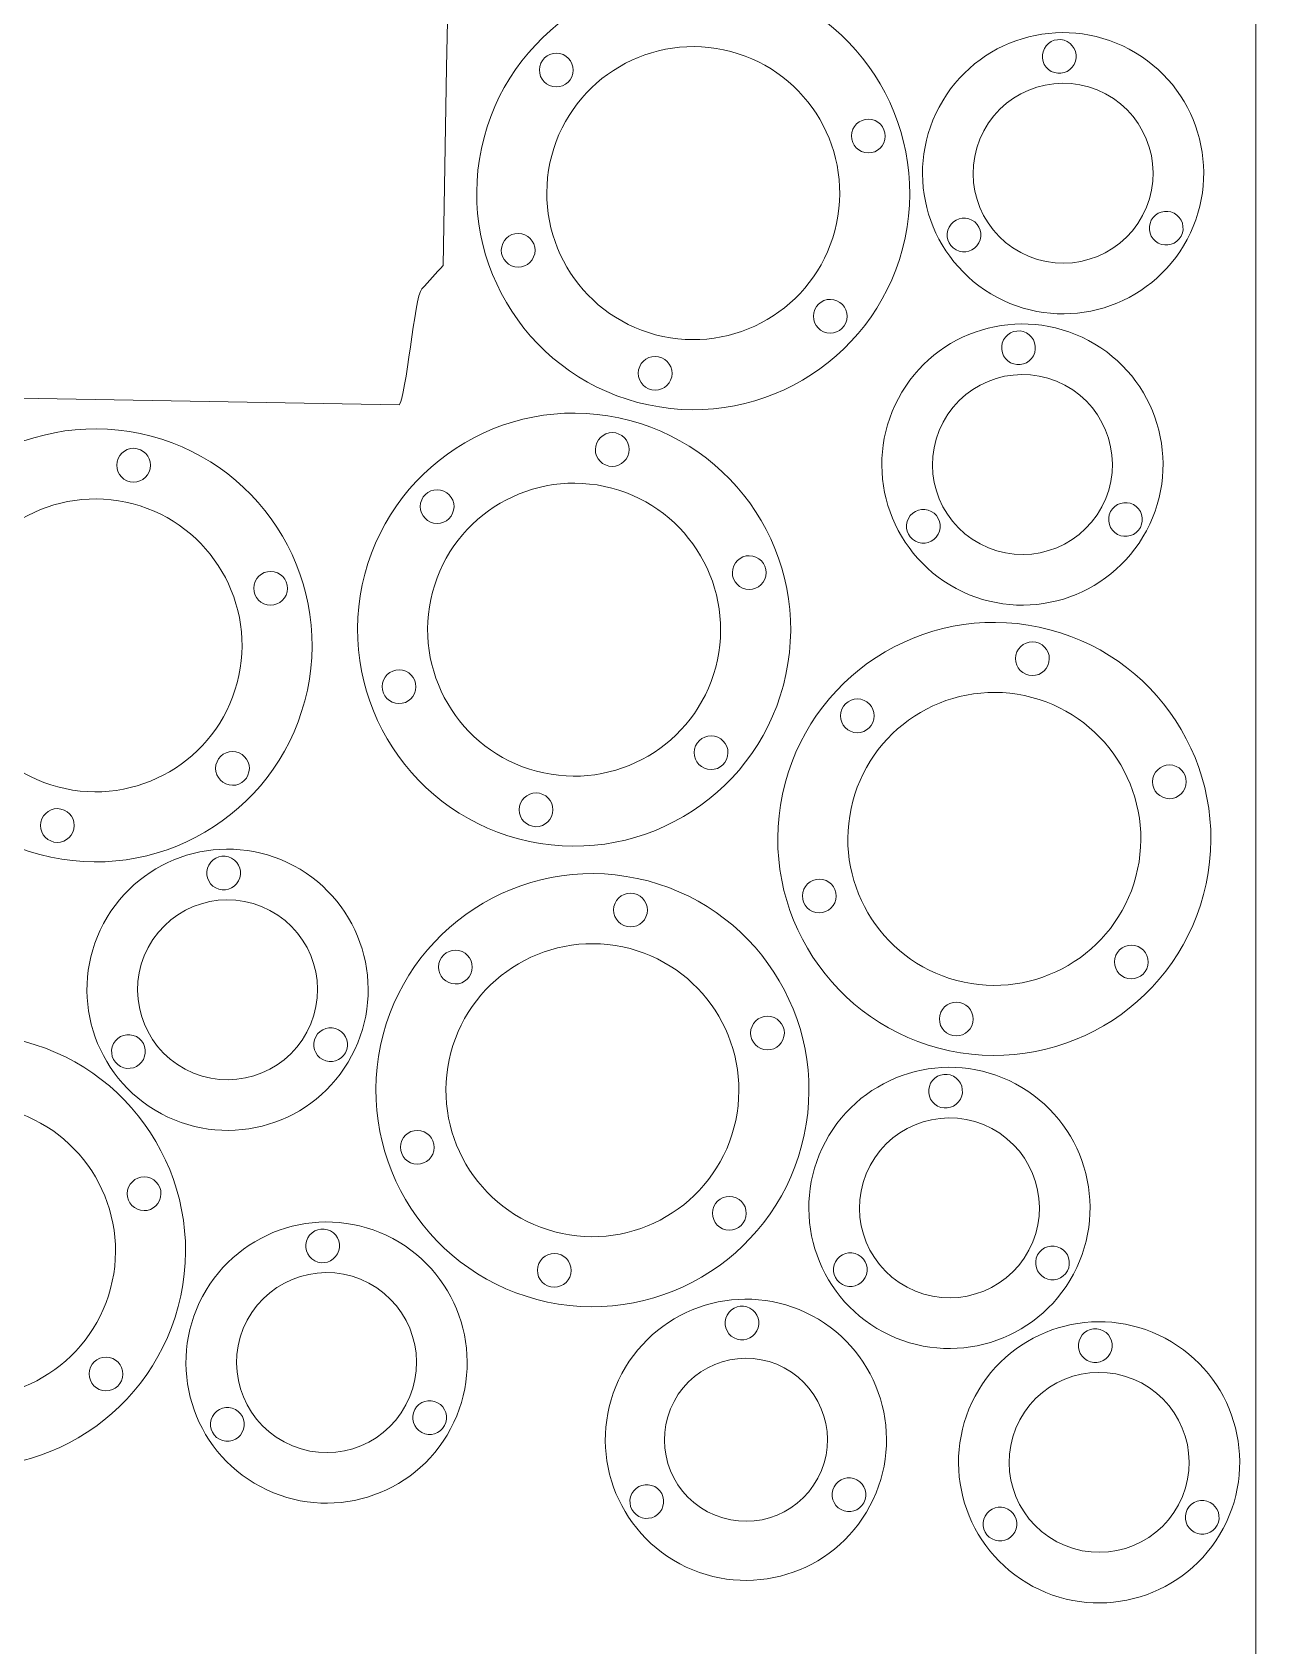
# Model space of a CAD drawing. Header units: millimetres. Extents: x -827 to 468, y -1652 to 1182.
# Drawn here: x 205.9 to 424.2, y -279.7 to 7.2 of the extents above; entities that cross this region are included whole.
import ezdxf

# ---------------------------------------------------------------- set-up
doc = ezdxf.new("R2010")
doc.units = ezdxf.units.MM
doc.header["$MEASUREMENT"] = 0
doc.layers.add('layer 1', color=7, linetype='Continuous')

msp = doc.modelspace()

# ---------------------------------------------------------------- linework, layer by layer
at = {"layer": 'layer 1', "color": 250, "lineweight": 20}
msp.add_lwpolyline([(-826.5205, -390.3173), (423.4795, -390.3173), (423.4795, 609.6827), (-826.5205, 609.6827), (-826.5205, -390.3173)], close=True, dxfattribs=at)
msp.add_open_spline([(278.9303, -34.2065), (278.9303, -34.2065), (279.5597, 1.0118), (279.5597, 1.0118), (279.5597, 1.0118), (279.5597, 1.0118), (279.7069, 9.2469), (279.7069, 9.2469), (279.7069, 9.2469), (279.7069, 9.2469), (279.9302, 21.7449), (279.9302, 21.7449), (279.9302, 21.7449), (279.9302, 21.7449), (280.1536, 34.2429), (280.1536, 34.2429), (280.1536, 34.2429), (280.1536, 34.2429), (280.3769, 46.7409), (280.3769, 46.7409), (280.3769, 46.7409), (280.3769, 46.7409), (280.6003, 59.2389), (280.6003, 59.2389), (280.6003, 59.2389), (280.6003, 59.2389), (280.7581, 68.0699), (280.7581, 68.0699), (280.7581, 68.0699), (280.7581, 68.0699), (280.9159, 76.9009), (280.9159, 76.9009), (280.9159, 76.9009), (280.9159, 76.9009), (277.1762, 80.6359), (277.1762, 80.6359), (277.1762, 80.6359), (277.1762, 80.6359), (273.4364, 84.3709), (273.4364, 84.3709), (273.4364, 84.3709), (273.4364, 84.3709), (239.7477, 84.973), (239.7477, 84.973), (239.7477, 84.973), (239.7477, 84.973), (206.059, 85.575), (206.059, 85.575), (206.059, 85.575), (206.059, 85.575), (168.565, 86.2451), (168.565, 86.2451), (168.565, 86.2451), (168.565, 86.2451), (131.071, 86.9152), (131.071, 86.9152), (131.071, 86.9152), (131.071, 86.9152), (93.577, 87.5852), (93.577, 87.5852), (93.577, 87.5852), (93.577, 87.5852), (56.0829, 88.2553), (56.0829, 88.2553), (56.0829, 88.2553), (56.0829, 88.2553), (23.2314, 88.8424), (23.2314, 88.8424), (23.2314, 88.8424), (23.2314, 88.8424), (-9.6202, 89.4295), (-9.6202, 89.4295), (-9.6202, 89.4295), (-9.6202, 89.4295), (-14.3345, 85.4926), (-14.3345, 85.4926), (-14.3345, 85.4926), (-14.3345, 85.4926), (-19.0488, 81.5558), (-19.0488, 81.5558), (-19.0488, 81.5558), (-19.0488, 81.5558), (-19.2003, 73.0776), (-19.2003, 73.0776), (-19.2003, 73.0776), (-19.2003, 73.0776), (-19.3518, 64.5994), (-19.3518, 64.5994), (-19.3518, 64.5994), (-19.3518, 64.5994), (-19.5752, 52.1014), (-19.5752, 52.1014), (-19.5752, 52.1014), (-19.5752, 52.1014), (-19.7985, 39.6034), (-19.7985, 39.6034), (-19.7985, 39.6034), (-19.7985, 39.6034), (-20.0219, 27.1054), (-20.0219, 27.1054), (-20.0219, 27.1054), (-20.0219, 27.1054), (-20.2452, 14.6074), (-20.2452, 14.6074), (-20.2452, 14.6074), (-20.2452, 14.6074), (-20.3908, 6.4604), (-20.3908, 6.4604), (-20.3908, 6.4604), (-20.3908, 6.4604), (-21.0186, -28.6698), (-21.0186, -28.6698), (-21.0186, -28.6698), (-21.0186, -28.6698), (-16.807, -33.0974), (-16.807, -33.0974), (-16.807, -33.0974), (-16.807, -33.0974), (-12.8295, -53.9484), (-12.8295, -53.9484), (-12.8295, -53.9484), (-12.8295, -53.9484), (20.3751, -54.5417), (20.3751, -54.5417), (20.3751, -54.5417), (20.3751, -54.5417), (53.5797, -55.1353), (53.5797, -55.1353), (53.5797, -55.1353), (53.5797, -55.1353), (91.7901, -12.3988), (91.7901, -12.3988), (91.7901, -12.3988), (91.7901, -12.3988), (129.2841, -13.0689), (129.2841, -13.0689), (129.2841, -13.0689), (129.2841, -13.0689), (166.7781, -13.7389), (166.7781, -13.7389), (166.7781, -13.7389), (166.7781, -13.7389), (203.5557, -57.8154), (203.5557, -57.8154), (203.5557, -57.8154), (203.5557, -57.8154), (237.3326, -58.4191), (237.3326, -58.4191), (237.3326, -58.4191), (237.3326, -58.4191), (271.1095, -59.0227), (271.1095, -59.0227), (271.1095, -59.0227), (272.3739, -57.624), (273.8726, -39.8018), (275.137, -38.403), (275.137, -38.403), (276.4014, -37.0042), (277.6658, -35.6053), (278.9303, -34.2065)], degree=3, knots=[0, 0, 0, 0, 0.02439024, 0.02439024, 0.02439024, 0.02439024, 0.04878049, 0.04878049, 0.04878049, 0.04878049, 0.07317073, 0.07317073, 0.07317073, 0.07317073, 0.09756098, 0.09756098, 0.09756098, 0.09756098, 0.12195122, 0.12195122, 0.12195122, 0.12195122, 0.14634146, 0.14634146, 0.14634146, 0.14634146, 0.17073171, 0.17073171, 0.17073171, 0.17073171, 0.19512195, 0.19512195, 0.19512195, 0.19512195, 0.2195122, 0.2195122, 0.2195122, 0.2195122, 0.24390244, 0.24390244, 0.24390244, 0.24390244, 0.26829268, 0.26829268, 0.26829268, 0.26829268, 0.29268293, 0.29268293, 0.29268293, 0.29268293, 0.31707317, 0.31707317, 0.31707317, 0.31707317, 0.34146341, 0.34146341, 0.34146341, 0.34146341, 0.36585366, 0.36585366, 0.36585366, 0.36585366, 0.3902439, 0.3902439, 0.3902439, 0.3902439, 0.41463415, 0.41463415, 0.41463415, 0.41463415, 0.43902439, 0.43902439, 0.43902439, 0.43902439, 0.46341463, 0.46341463, 0.46341463, 0.46341463, 0.48780488, 0.48780488, 0.48780488, 0.48780488, 0.51219512, 0.51219512, 0.51219512, 0.51219512, 0.53658537, 0.53658537, 0.53658537, 0.53658537, 0.56097561, 0.56097561, 0.56097561, 0.56097561, 0.58536585, 0.58536585, 0.58536585, 0.58536585, 0.6097561, 0.6097561, 0.6097561, 0.6097561, 0.63414634, 0.63414634, 0.63414634, 0.63414634, 0.65853659, 0.65853659, 0.65853659, 0.65853659, 0.68292683, 0.68292683, 0.68292683, 0.68292683, 0.70731707, 0.70731707, 0.70731707, 0.70731707, 0.73170732, 0.73170732, 0.73170732, 0.73170732, 0.75609756, 0.75609756, 0.75609756, 0.75609756, 0.7804878, 0.7804878, 0.7804878, 0.7804878, 0.80487805, 0.80487805, 0.80487805, 0.80487805, 0.82926829, 0.82926829, 0.82926829, 0.82926829, 0.85365854, 0.85365854, 0.85365854, 0.85365854, 0.87804878, 0.87804878, 0.87804878, 0.87804878, 0.90243902, 0.90243902, 0.90243902, 0.90243902, 0.92682927, 0.92682927, 0.92682927, 0.92682927, 0.95121951, 0.95121951, 0.95121951, 0.95121951, 1, 1, 1, 1], dxfattribs=at)
at = {"layer": 'layer 1', "color": 250, "lineweight": 9}
for points in [[(401.231, 56.8281), (413.4131, 50.3294), (418.0204, 35.1857), (411.5218, 23.0035), (411.5218, 23.0035), (405.0231, 10.8214), (389.8794, 6.2141), (377.6972, 12.7127), (377.6972, 12.7127), (365.5151, 19.2114), (360.9078, 34.3551), (367.4064, 46.5373), (367.4064, 46.5373), (373.9051, 58.7194), (389.0488, 63.3267), (401.231, 56.8281)], [(400.9695, 4.245), (413.1516, -2.2537), (417.7589, -17.3974), (411.2603, -29.5796), (411.2603, -29.5796), (404.7616, -41.7617), (389.6179, -46.369), (377.4357, -39.8704), (377.4357, -39.8704), (365.2536, -33.3717), (360.6463, -18.228), (367.1449, -6.0458), (367.1449, -6.0458), (373.6436, 6.1363), (388.7873, 10.7436), (400.9695, 4.245)], [(389.9175, 5.5931), (391.3794, 4.8132), (391.9322, 2.9961), (391.1524, 1.5342), (391.1524, 1.5342), (390.3725, 0.0723), (388.5554, -0.4806), (387.0934, 0.2993), (387.0934, 0.2993), (385.6314, 1.0792), (385.0786, 2.8963), (385.8585, 4.3582), (385.8585, 4.3582), (386.6384, 5.8201), (388.4555, 6.373), (389.9175, 5.5931)], [(396.7334, -3.6958), (404.53, -7.8549), (407.4787, -17.5469), (403.3195, -25.3435), (403.3195, -25.3435), (399.1604, -33.1401), (389.4684, -36.0888), (381.6718, -31.9296), (381.6718, -31.9296), (373.8752, -27.7705), (370.9265, -18.0785), (375.0857, -10.2819), (375.0857, -10.2819), (379.2448, -2.4853), (388.9368, 0.4634), (396.7334, -3.6958)], [(372.9863, -26.1488), (374.4483, -26.9287), (375.001, -28.7458), (374.2212, -30.2077), (374.2212, -30.2077), (373.4413, -31.6696), (371.6242, -32.2225), (370.1622, -31.4426), (370.1622, -31.4426), (368.7002, -30.6627), (368.1475, -28.8456), (368.9273, -27.3837), (368.9273, -27.3837), (369.7072, -25.9218), (371.5243, -25.3689), (372.9863, -26.1488)], [(408.9401, -24.9417), (410.4021, -25.7216), (410.9549, -27.5387), (410.175, -29.0006), (410.175, -29.0006), (409.3952, -30.4625), (407.5781, -31.0154), (406.1161, -30.2355), (406.1161, -30.2355), (404.6541, -29.4556), (404.1013, -27.6385), (404.8812, -26.1766), (404.8812, -26.1766), (405.6611, -24.7147), (407.4782, -24.1618), (408.9401, -24.9417)], [(393.7292, -47.5604), (405.9113, -54.0591), (410.5186, -69.2028), (404.02, -81.385), (404.02, -81.385), (397.5213, -93.5671), (382.3776, -98.1744), (370.1954, -91.6758), (370.1954, -91.6758), (358.0133, -85.1771), (353.406, -70.0334), (359.9046, -57.8512), (359.9046, -57.8512), (366.4033, -45.6691), (381.547, -41.0618), (393.7292, -47.5604)], [(382.6772, -46.2123), (384.1391, -46.9922), (384.6919, -48.8093), (383.9121, -50.2712), (383.9121, -50.2712), (383.1322, -51.7331), (381.3151, -52.286), (379.8531, -51.5061), (379.8531, -51.5061), (378.3911, -50.7262), (377.8383, -48.9091), (378.6182, -47.4472), (378.6182, -47.4472), (379.3981, -45.9853), (381.2152, -45.4324), (382.6772, -46.2123)], [(389.4931, -55.5012), (397.2897, -59.6603), (400.2384, -69.3523), (396.0792, -77.1489), (396.0792, -77.1489), (391.9201, -84.9455), (382.2281, -87.8942), (374.4315, -83.735), (374.4315, -83.735), (366.6349, -79.5759), (363.6862, -69.8839), (367.8454, -62.0873), (367.8454, -62.0873), (372.0045, -54.2907), (381.6965, -51.342), (389.4931, -55.5012)], [(365.746, -77.9542), (367.208, -78.7341), (367.7607, -80.5512), (366.9809, -82.0131), (366.9809, -82.0131), (366.201, -83.475), (364.3839, -84.0279), (362.9219, -83.248), (362.9219, -83.248), (361.4599, -82.4681), (360.9072, -80.651), (361.687, -79.1891), (361.687, -79.1891), (362.4669, -77.7272), (364.284, -77.1743), (365.746, -77.9542)], [(401.6998, -76.7471), (403.1618, -77.527), (403.7146, -79.3441), (402.9347, -80.806), (402.9347, -80.806), (402.1549, -82.2679), (400.3378, -82.8208), (398.8758, -82.0409), (398.8758, -82.0409), (397.4138, -81.261), (396.861, -79.4439), (397.6409, -77.982), (397.6409, -77.982), (398.4208, -76.5201), (400.2379, -75.9672), (401.6998, -76.7471)], [(252.3853, -140.9682), (264.5674, -147.4669), (269.1747, -162.6106), (262.6761, -174.7928), (262.6761, -174.7928), (256.1774, -186.9749), (241.0337, -191.5822), (228.8515, -185.0836), (228.8515, -185.0836), (216.6694, -178.5849), (212.0621, -163.4412), (218.5607, -151.259), (218.5607, -151.259), (225.0594, -139.0769), (240.2031, -134.4696), (252.3853, -140.9682)], [(241.3333, -139.6201), (242.7952, -140.4), (243.348, -142.2171), (242.5682, -143.679), (242.5682, -143.679), (241.7883, -145.1409), (239.9712, -145.6938), (238.5092, -144.9139), (238.5092, -144.9139), (237.0472, -144.134), (236.4944, -142.3169), (237.2743, -140.855), (237.2743, -140.855), (238.0542, -139.3931), (239.8713, -138.8402), (241.3333, -139.6201)], [(248.1492, -148.909), (255.9458, -153.0681), (258.8945, -162.7601), (254.7353, -170.5567), (254.7353, -170.5567), (250.5762, -178.3533), (240.8842, -181.302), (233.0876, -177.1428), (233.0876, -177.1428), (225.291, -172.9837), (222.3423, -163.2917), (226.5015, -155.4951), (226.5015, -155.4951), (230.6606, -147.6985), (240.3526, -144.7498), (248.1492, -148.909)], [(224.4021, -171.362), (225.8641, -172.1419), (226.4168, -173.959), (225.637, -175.4209), (225.637, -175.4209), (224.8571, -176.8828), (223.04, -177.4357), (221.578, -176.6558), (221.578, -176.6558), (220.116, -175.8759), (219.5633, -174.0588), (220.3431, -172.5969), (220.3431, -172.5969), (221.123, -171.135), (222.9401, -170.5821), (224.4021, -171.362)], [(260.3559, -170.1549), (261.8179, -170.9348), (262.3707, -172.7519), (261.5908, -174.2138), (261.5908, -174.2138), (260.811, -175.6757), (258.9939, -176.2286), (257.5319, -175.4487), (257.5319, -175.4487), (256.0699, -174.6688), (255.5171, -172.8517), (256.297, -171.3898), (256.297, -171.3898), (257.0769, -169.9279), (258.894, -169.375), (260.3559, -170.1549)], [(380.7541, -179.758), (392.9362, -186.2567), (397.5435, -201.4004), (391.0449, -213.5826), (391.0449, -213.5826), (384.5462, -225.7647), (369.4025, -230.372), (357.2203, -223.8734), (357.2203, -223.8734), (345.0382, -217.3747), (340.4309, -202.231), (346.9295, -190.0488), (346.9295, -190.0488), (353.4282, -177.8667), (368.5719, -173.2594), (380.7541, -179.758)], [(369.7021, -178.4099), (371.164, -179.1898), (371.7168, -181.0069), (370.937, -182.4688), (370.937, -182.4688), (370.1571, -183.9307), (368.34, -184.4836), (366.878, -183.7037), (366.878, -183.7037), (365.416, -182.9238), (364.8632, -181.1067), (365.6431, -179.6448), (365.6431, -179.6448), (366.423, -178.1829), (368.2401, -177.63), (369.7021, -178.4099)], [(376.518, -187.6988), (384.3146, -191.8579), (387.2633, -201.5499), (383.1041, -209.3465), (383.1041, -209.3465), (378.945, -217.1431), (369.253, -220.0918), (361.4564, -215.9326), (361.4564, -215.9326), (353.6598, -211.7735), (350.7111, -202.0815), (354.8703, -194.2849), (354.8703, -194.2849), (359.0294, -186.4883), (368.7214, -183.5396), (376.518, -187.6988)], [(269.9875, -207.2649), (282.1696, -213.7636), (286.7769, -228.9073), (280.2783, -241.0895), (280.2783, -241.0895), (273.7796, -253.2716), (258.6359, -257.8789), (246.4537, -251.3803), (246.4537, -251.3803), (234.2716, -244.8816), (229.6643, -229.7379), (236.1629, -217.5557), (236.1629, -217.5557), (242.6616, -205.3736), (257.8053, -200.7663), (269.9875, -207.2649)], [(258.9355, -205.9168), (260.3974, -206.6967), (260.9502, -208.5138), (260.1704, -209.9757), (260.1704, -209.9757), (259.3905, -211.4376), (257.5734, -211.9905), (256.1114, -211.2106), (256.1114, -211.2106), (254.6494, -210.4307), (254.0966, -208.6136), (254.8765, -207.1517), (254.8765, -207.1517), (255.6564, -205.6898), (257.4735, -205.1369), (258.9355, -205.9168)], [(352.7709, -210.1518), (354.2329, -210.9317), (354.7856, -212.7488), (354.0058, -214.2107), (354.0058, -214.2107), (353.2259, -215.6726), (351.4088, -216.2255), (349.9468, -215.4456), (349.9468, -215.4456), (348.4848, -214.6657), (347.9321, -212.8486), (348.7119, -211.3867), (348.7119, -211.3867), (349.4918, -209.9248), (351.3089, -209.3719), (352.7709, -210.1518)], [(388.7247, -208.9447), (390.1867, -209.7246), (390.7395, -211.5417), (389.9596, -213.0036), (389.9596, -213.0036), (389.1798, -214.4655), (387.3627, -215.0184), (385.9007, -214.2385), (385.9007, -214.2385), (384.4387, -213.4586), (383.8859, -211.6415), (384.6658, -210.1796), (384.6658, -210.1796), (385.4457, -208.7177), (387.2628, -208.1648), (388.7247, -208.9447)], [(265.7514, -215.2057), (273.548, -219.3648), (276.4967, -229.0568), (272.3375, -236.8534), (272.3375, -236.8534), (268.1784, -244.65), (258.4864, -247.5987), (250.6898, -243.4395), (250.6898, -243.4395), (242.8932, -239.2804), (239.9445, -229.5884), (244.1037, -221.7918), (244.1037, -221.7918), (248.2628, -213.9952), (257.9548, -211.0465), (265.7514, -215.2057)], [(407.3716, -225.0026), (419.5537, -231.5013), (424.161, -246.645), (417.6624, -258.8272), (417.6624, -258.8272), (411.1637, -271.0093), (396.02, -275.6166), (383.8378, -269.118), (383.8378, -269.118), (371.6557, -262.6193), (367.0484, -247.4756), (373.547, -235.2934), (373.547, -235.2934), (380.0457, -223.1113), (395.1894, -218.504), (407.3716, -225.0026)], [(396.3196, -223.6545), (397.7815, -224.4344), (398.3343, -226.2515), (397.5545, -227.7134), (397.5545, -227.7134), (396.7746, -229.1753), (394.9575, -229.7282), (393.4955, -228.9483), (393.4955, -228.9483), (392.0335, -228.1684), (391.4807, -226.3513), (392.2606, -224.8894), (392.2606, -224.8894), (393.0405, -223.4275), (394.8576, -222.8746), (396.3196, -223.6545)], [(403.1355, -232.9434), (410.9321, -237.1025), (413.8808, -246.7945), (409.7216, -254.5911), (409.7216, -254.5911), (405.5625, -262.3877), (395.8705, -265.3364), (388.0739, -261.1772), (388.0739, -261.1772), (380.2773, -257.0181), (377.3286, -247.3261), (381.4878, -239.5295), (381.4878, -239.5295), (385.6469, -231.7329), (395.3389, -228.7842), (403.1355, -232.9434)], [(242.0043, -237.6587), (243.4663, -238.4386), (244.019, -240.2557), (243.2392, -241.7176), (243.2392, -241.7176), (242.4593, -243.1795), (240.6422, -243.7324), (239.1802, -242.9525), (239.1802, -242.9525), (237.7182, -242.1726), (237.1655, -240.3555), (237.9453, -238.8936), (237.9453, -238.8936), (238.7252, -237.4317), (240.5423, -236.8788), (242.0043, -237.6587)], [(277.9581, -236.4516), (279.4201, -237.2315), (279.9729, -239.0486), (279.193, -240.5105), (279.193, -240.5105), (278.4132, -241.9724), (276.5961, -242.5253), (275.1341, -241.7454), (275.1341, -241.7454), (273.6721, -240.9655), (273.1193, -239.1484), (273.8992, -237.6865), (273.8992, -237.6865), (274.6791, -236.2246), (276.4962, -235.6717), (277.9581, -236.4516)], [(379.3884, -255.3964), (380.8504, -256.1763), (381.4031, -257.9934), (380.6233, -259.4553), (380.6233, -259.4553), (379.8434, -260.9172), (378.0263, -261.4701), (376.5643, -260.6902), (376.5643, -260.6902), (375.1023, -259.9103), (374.5496, -258.0932), (375.3294, -256.6313), (375.3294, -256.6313), (376.1093, -255.1694), (377.9264, -254.6165), (379.3884, -255.3964)], [(415.3422, -254.1893), (416.8042, -254.9692), (417.357, -256.7863), (416.5771, -258.2482), (416.5771, -258.2482), (415.7973, -259.7101), (413.9802, -260.263), (412.5182, -259.4831), (412.5182, -259.4831), (411.0562, -258.7032), (410.5034, -256.8861), (411.2833, -255.4242), (411.2833, -255.4242), (412.0632, -253.9623), (413.8803, -253.4094), (415.3422, -254.1893)]]:
    msp.add_open_spline(points, degree=3, knots=[0, 0, 0, 0, 0.2, 0.2, 0.2, 0.2, 0.4, 0.4, 0.4, 0.4, 0.6, 0.6, 0.6, 0.6, 1, 1, 1, 1], dxfattribs=at)
at = {"layer": 'layer 1', "color": 242, "lineweight": 20}
for points in [[(361.0968, -29.3247), (356.6976, -50.1275), (336.2671, -63.4253), (315.4643, -59.026), (315.4643, -59.026), (294.6614, -54.6268), (281.3636, -34.1964), (285.7629, -13.3935), (285.7629, -13.3935), (290.1621, 7.4093), (310.5925, 20.7071), (331.3954, 16.3078), (331.3954, 16.3078), (352.1983, 11.9086), (365.4961, -8.5218), (361.0968, -29.3247)], [(348.9107, -26.7476), (345.9346, -40.8202), (332.1141, -49.816), (318.0414, -46.8399), (318.0414, -46.8399), (303.9687, -43.8639), (294.973, -30.0433), (297.949, -15.9707), (297.949, -15.9707), (300.925, -1.898), (314.7456, 7.0977), (328.8183, 4.1217), (328.8183, 4.1217), (342.8909, 1.1457), (351.8867, -12.6749), (348.9107, -26.7476)], [(302.0063, -0.0945), (301.6635, -1.7154), (300.0715, -2.7517), (298.4505, -2.4089), (298.4505, -2.4089), (296.8295, -2.0662), (295.7933, -0.4741), (296.1361, 1.1469), (296.1361, 1.1469), (296.4789, 2.7678), (298.071, 3.8041), (299.6918, 3.4612), (299.6918, 3.4612), (301.3128, 3.1185), (302.3491, 1.5264), (302.0063, -0.0945)], [(357.4987, -11.8275), (357.1559, -13.4483), (355.5639, -14.4846), (353.9429, -14.1418), (353.9429, -14.1418), (352.322, -13.7991), (351.2857, -12.207), (351.6285, -10.586), (351.6285, -10.586), (351.9713, -8.9651), (353.5633, -7.9289), (355.1843, -8.2717), (355.1843, -8.2717), (356.8052, -8.6144), (357.8415, -10.2065), (357.4987, -11.8275)], [(295.2312, -32.1322), (294.8884, -33.7532), (293.2964, -34.7893), (291.6754, -34.4466), (291.6754, -34.4466), (290.0545, -34.1038), (289.0182, -32.5117), (289.361, -30.8908), (289.361, -30.8908), (289.7038, -29.2699), (291.2958, -28.2336), (292.9168, -28.5764), (292.9168, -28.5764), (294.5377, -28.9192), (295.574, -30.5112), (295.2312, -32.1322)], [(350.7232, -43.8672), (350.3803, -45.4882), (348.7883, -46.5244), (347.1674, -46.1816), (347.1674, -46.1816), (345.5464, -45.8389), (344.5102, -44.2468), (344.8529, -42.6259), (344.8529, -42.6259), (345.1958, -41.0049), (346.7877, -39.9686), (348.4087, -40.3115), (348.4087, -40.3115), (350.0297, -40.6543), (351.0659, -42.2463), (350.7232, -43.8672)], [(319.5898, -54.0175), (319.2471, -55.6384), (317.655, -56.6747), (316.034, -56.3318), (316.034, -56.3318), (314.4131, -55.989), (313.3768, -54.397), (313.7196, -52.7761), (313.7196, -52.7761), (314.0625, -51.1551), (315.6544, -50.1189), (317.2754, -50.4617), (317.2754, -50.4617), (318.8964, -50.8044), (319.9326, -52.3965), (319.5898, -54.0175)], [(339.9106, -106.9496), (335.5114, -127.7525), (315.081, -141.0503), (294.2781, -136.651), (294.2781, -136.651), (273.4753, -132.2518), (260.1775, -111.8213), (264.5768, -91.0185), (264.5768, -91.0185), (268.9759, -70.2156), (289.4064, -56.9178), (310.2092, -61.3171), (310.2092, -61.3171), (331.0121, -65.7163), (344.3099, -86.1467), (339.9106, -106.9496)], [(254.8002, -109.7426), (250.401, -130.5455), (229.9706, -143.8432), (209.1677, -139.444), (209.1677, -139.444), (188.3649, -135.0448), (175.0671, -114.6143), (179.4664, -93.8115), (179.4664, -93.8115), (183.8656, -73.0086), (204.296, -59.7108), (225.0988, -64.1101), (225.0988, -64.1101), (245.9017, -68.5093), (259.1995, -88.9397), (254.8002, -109.7426)], [(311.9539, -67.567), (311.6111, -69.188), (310.0191, -70.2242), (308.3981, -69.8815), (308.3981, -69.8815), (306.7772, -69.5387), (305.7409, -67.9467), (306.0837, -66.3257), (306.0837, -66.3257), (306.4264, -64.7047), (308.0185, -63.6685), (309.6395, -64.0113), (309.6395, -64.0113), (311.2604, -64.3541), (312.2967, -65.9462), (311.9539, -67.567)], [(226.8435, -70.36), (226.5007, -71.981), (224.9087, -73.0172), (223.2877, -72.6745), (223.2877, -72.6745), (221.6668, -72.3317), (220.6305, -70.7396), (220.9733, -69.1187), (220.9733, -69.1187), (221.316, -67.4977), (222.9081, -66.4615), (224.5291, -66.8043), (224.5291, -66.8043), (226.15, -67.1471), (227.1863, -68.7392), (226.8435, -70.36)], [(327.7245, -104.3725), (324.7485, -118.4451), (310.9279, -127.4409), (296.8552, -124.4649), (296.8552, -124.4649), (282.7826, -121.4888), (273.7868, -107.6682), (276.7629, -93.5956), (276.7629, -93.5956), (279.7389, -79.5229), (293.5595, -70.5272), (307.6321, -73.5032), (307.6321, -73.5032), (321.7048, -76.4792), (330.7005, -90.2998), (327.7245, -104.3725)], [(242.6141, -107.1655), (239.6381, -121.2381), (225.8175, -130.2339), (211.7448, -127.2579), (211.7448, -127.2579), (197.6722, -124.2818), (188.6764, -110.4612), (191.6525, -96.3886), (191.6525, -96.3886), (194.6285, -82.3159), (208.4491, -73.3202), (222.5217, -76.2962), (222.5217, -76.2962), (236.5944, -79.2722), (245.5901, -93.0928), (242.6141, -107.1655)], [(280.8201, -77.7194), (280.4774, -79.3404), (278.8853, -80.3766), (277.2643, -80.0339), (277.2643, -80.0339), (275.6434, -79.6911), (274.6071, -78.099), (274.95, -76.4781), (274.95, -76.4781), (275.2927, -74.8571), (276.8848, -73.8208), (278.5057, -74.1637), (278.5057, -74.1637), (280.1266, -74.5065), (281.1629, -76.0985), (280.8201, -77.7194)], [(336.3126, -89.4524), (335.9697, -91.0733), (334.3777, -92.1095), (332.7568, -91.7667), (332.7568, -91.7667), (331.1358, -91.424), (330.0995, -89.8319), (330.4423, -88.2109), (330.4423, -88.2109), (330.7852, -86.59), (332.3771, -85.5538), (333.9981, -85.8966), (333.9981, -85.8966), (335.6191, -86.2394), (336.6553, -87.8314), (336.3126, -89.4524)], [(251.2022, -92.2454), (250.8593, -93.8662), (249.2673, -94.9025), (247.6464, -94.5597), (247.6464, -94.5597), (246.0254, -94.217), (244.9892, -92.6249), (245.3319, -91.0039), (245.3319, -91.0039), (245.6748, -89.383), (247.2667, -88.3468), (248.8877, -88.6896), (248.8877, -88.6896), (250.5087, -89.0323), (251.5449, -90.6244), (251.2022, -92.2454)], [(414.6344, -144.1598), (410.2352, -164.9626), (389.8048, -178.2604), (369.0019, -173.8611), (369.0019, -173.8611), (348.199, -169.4619), (334.9012, -149.0315), (339.3005, -128.2286), (339.3005, -128.2286), (343.6997, -107.4258), (364.1302, -94.128), (384.933, -98.5273), (384.933, -98.5273), (405.7359, -102.9265), (419.0337, -123.3569), (414.6344, -144.1598)], [(386.6777, -104.7772), (386.3348, -106.3982), (384.7429, -107.4344), (383.1219, -107.0916), (383.1219, -107.0916), (381.5009, -106.7489), (380.4647, -105.1568), (380.8075, -103.5358), (380.8075, -103.5358), (381.1502, -101.9149), (382.7423, -100.8786), (384.3633, -101.2215), (384.3633, -101.2215), (385.9842, -101.5643), (387.0205, -103.1563), (386.6777, -104.7772)], [(274.0451, -109.7571), (273.7022, -111.3781), (272.1102, -112.4142), (270.4893, -112.0715), (270.4893, -112.0715), (268.8683, -111.7287), (267.832, -110.1366), (268.1748, -108.5157), (268.1748, -108.5157), (268.5177, -106.8948), (270.1096, -105.8586), (271.7306, -106.2013), (271.7306, -106.2013), (273.3516, -106.5441), (274.3878, -108.1362), (274.0451, -109.7571)], [(402.4483, -141.5826), (399.4723, -155.6553), (385.6517, -164.6511), (371.579, -161.675), (371.579, -161.675), (357.5064, -158.699), (348.5106, -144.8784), (351.4866, -130.8057), (351.4866, -130.8057), (354.4627, -116.7331), (368.2833, -107.7373), (382.3559, -110.7134), (382.3559, -110.7134), (396.4286, -113.6894), (405.4243, -127.51), (402.4483, -141.5826)], [(355.5439, -114.9296), (355.2011, -116.5505), (353.6091, -117.5868), (351.9881, -117.244), (351.9881, -117.244), (350.3671, -116.9012), (349.3309, -115.3092), (349.6738, -113.6882), (349.6738, -113.6882), (350.0165, -112.0672), (351.6086, -111.031), (353.2295, -111.3739), (353.2295, -111.3739), (354.8504, -111.7166), (355.8867, -113.3087), (355.5439, -114.9296)], [(329.537, -121.4921), (329.1941, -123.1131), (327.6022, -124.1493), (325.9812, -123.8066), (325.9812, -123.8066), (324.3602, -123.4638), (323.324, -121.8717), (323.6668, -120.2508), (323.6668, -120.2508), (324.0096, -118.6298), (325.6016, -117.5936), (327.2225, -117.9364), (327.2225, -117.9364), (328.8435, -118.2792), (329.8798, -119.8713), (329.537, -121.4921)], [(244.4266, -124.2851), (244.0837, -125.9061), (242.4918, -126.9423), (240.8708, -126.5996), (240.8708, -126.5996), (239.2498, -126.2568), (238.2136, -124.6647), (238.5564, -123.0438), (238.5564, -123.0438), (238.8992, -121.4228), (240.4912, -120.3866), (242.1122, -120.7294), (242.1122, -120.7294), (243.7331, -121.0722), (244.7694, -122.6642), (244.4266, -124.2851)], [(411.0363, -126.6625), (410.6935, -128.2834), (409.1015, -129.3197), (407.4805, -128.9769), (407.4805, -128.9769), (405.8596, -128.6341), (404.8233, -127.0421), (405.1661, -125.4211), (405.1661, -125.4211), (405.509, -123.8001), (407.1009, -122.764), (408.7219, -123.1068), (408.7219, -123.1068), (410.3429, -123.4495), (411.3791, -125.0416), (411.0363, -126.6625)], [(298.4037, -131.6424), (298.0609, -133.2634), (296.4688, -134.2996), (294.8479, -133.9567), (294.8479, -133.9567), (293.2269, -133.614), (292.1907, -132.0219), (292.5334, -130.401), (292.5334, -130.401), (292.8763, -128.7801), (294.4683, -127.7438), (296.0892, -128.0866), (296.0892, -128.0866), (297.7102, -128.4294), (298.7464, -130.0214), (298.4037, -131.6424)], [(213.2933, -134.4354), (212.9505, -136.0563), (211.3585, -137.0926), (209.7375, -136.7497), (209.7375, -136.7497), (208.1165, -136.407), (207.0803, -134.8149), (207.423, -133.194), (207.423, -133.194), (207.7659, -131.5731), (209.3579, -130.5368), (210.9788, -130.8796), (210.9788, -130.8796), (212.5998, -131.2223), (213.636, -132.8144), (213.2933, -134.4354)], [(343.1586, -188.846), (338.7594, -209.6488), (318.329, -222.9466), (297.5261, -218.5473), (297.5261, -218.5473), (276.7232, -214.1481), (263.4254, -193.7177), (267.8247, -172.9148), (267.8247, -172.9148), (272.2239, -152.112), (292.6544, -138.8142), (313.4572, -143.2135), (313.4572, -143.2135), (334.2601, -147.6127), (347.5579, -168.0431), (343.1586, -188.846)], [(348.7688, -146.9673), (348.426, -148.5883), (346.834, -149.6244), (345.213, -149.2816), (345.213, -149.2816), (343.5921, -148.9389), (342.5558, -147.3468), (342.8986, -145.7258), (342.8986, -145.7258), (343.2415, -144.105), (344.8334, -143.0687), (346.4544, -143.4115), (346.4544, -143.4115), (348.0754, -143.7543), (349.1116, -145.3463), (348.7688, -146.9673)], [(315.2019, -149.4634), (314.859, -151.0844), (313.2671, -152.1206), (311.6461, -151.7779), (311.6461, -151.7779), (310.0251, -151.4351), (308.9889, -149.843), (309.3317, -148.2221), (309.3317, -148.2221), (309.6744, -146.6011), (311.2665, -145.5648), (312.8875, -145.9077), (312.8875, -145.9077), (314.5084, -146.2505), (315.5447, -147.8425), (315.2019, -149.4634)], [(330.9725, -186.2689), (327.9965, -200.3415), (314.1759, -209.3373), (300.1032, -206.3612), (300.1032, -206.3612), (286.0306, -203.3852), (277.0348, -189.5646), (280.0108, -175.492), (280.0108, -175.492), (282.9869, -161.4193), (296.8075, -152.4236), (310.8801, -155.3996), (310.8801, -155.3996), (324.9528, -158.3756), (333.9485, -172.1962), (330.9725, -186.2689)], [(404.2608, -158.7023), (403.9179, -160.3232), (402.326, -161.3595), (400.705, -161.0167), (400.705, -161.0167), (399.084, -160.674), (398.0478, -159.0819), (398.3905, -157.4609), (398.3905, -157.4609), (398.7334, -155.84), (400.3254, -154.8037), (401.9463, -155.1466), (401.9463, -155.1466), (403.5673, -155.4893), (404.6035, -157.0814), (404.2608, -158.7023)], [(284.0681, -159.6158), (283.7253, -161.2367), (282.1333, -162.273), (280.5123, -161.9302), (280.5123, -161.9302), (278.8913, -161.5875), (277.8551, -159.9954), (278.198, -158.3744), (278.198, -158.3744), (278.5407, -156.7535), (280.1328, -155.7172), (281.7537, -156.0601), (281.7537, -156.0601), (283.3746, -156.4028), (284.4109, -157.9949), (284.0681, -159.6158)], [(373.1275, -168.8525), (372.7847, -170.4735), (371.1926, -171.5098), (369.5717, -171.1669), (369.5717, -171.1669), (367.9507, -170.8241), (366.9145, -169.2321), (367.2572, -167.6112), (367.2572, -167.6112), (367.6001, -165.9902), (369.192, -164.954), (370.813, -165.2967), (370.813, -165.2967), (372.434, -165.6395), (373.4702, -167.2316), (373.1275, -168.8525)], [(232.3067, -217.4219), (227.9075, -238.2248), (207.477, -251.5225), (186.6742, -247.1233), (186.6742, -247.1233), (165.8713, -242.7241), (152.5735, -222.2936), (156.9728, -201.4908), (156.9728, -201.4908), (161.372, -180.6879), (181.8024, -167.3901), (202.6053, -171.7894), (202.6053, -171.7894), (223.4082, -176.1886), (236.706, -196.619), (232.3067, -217.4219)], [(339.5605, -171.3488), (339.2177, -172.9696), (337.6257, -174.0059), (336.0047, -173.6631), (336.0047, -173.6631), (334.3838, -173.3203), (333.3475, -171.7283), (333.6903, -170.1073), (333.6903, -170.1073), (334.0332, -168.4863), (335.6251, -167.4502), (337.2461, -167.793), (337.2461, -167.793), (338.8671, -168.1357), (339.9033, -169.7278), (339.5605, -171.3488)], [(220.1206, -214.8448), (217.1445, -228.9174), (203.3239, -237.9132), (189.2513, -234.9372), (189.2513, -234.9372), (175.1786, -231.9611), (166.1829, -218.1405), (169.1589, -204.0679), (169.1589, -204.0679), (172.1349, -189.9952), (185.9555, -180.9995), (200.0282, -183.9755), (200.0282, -183.9755), (214.1008, -186.9515), (223.0966, -200.7721), (220.1206, -214.8448)], [(277.293, -191.6535), (276.9502, -193.2745), (275.3582, -194.3106), (273.7372, -193.9678), (273.7372, -193.9678), (272.1163, -193.6251), (271.08, -192.033), (271.4228, -190.4121), (271.4228, -190.4121), (271.7657, -188.7912), (273.3576, -187.7549), (274.9786, -188.0977), (274.9786, -188.0977), (276.5996, -188.4405), (277.6358, -190.0325), (277.293, -191.6535)], [(228.7086, -199.9247), (228.3657, -201.5456), (226.7738, -202.5818), (225.1528, -202.239), (225.1528, -202.239), (223.5318, -201.8963), (222.4956, -200.3042), (222.8384, -198.6832), (222.8384, -198.6832), (223.1812, -197.0623), (224.7732, -196.0261), (226.3942, -196.3689), (226.3942, -196.3689), (228.0151, -196.7117), (229.0514, -198.3037), (228.7086, -199.9247)], [(332.785, -203.3885), (332.4421, -205.0095), (330.8501, -206.0457), (329.2292, -205.7029), (329.2292, -205.7029), (327.6082, -205.3602), (326.572, -203.7681), (326.9147, -202.1471), (326.9147, -202.1471), (327.2576, -200.5262), (328.8496, -199.4899), (330.4705, -199.8328), (330.4705, -199.8328), (332.0915, -200.1756), (333.1277, -201.7676), (332.785, -203.3885)], [(301.6517, -213.5388), (301.3089, -215.1597), (299.7168, -216.196), (298.0959, -215.8531), (298.0959, -215.8531), (296.4749, -215.5103), (295.4387, -213.9183), (295.7814, -212.2974), (295.7814, -212.2974), (296.1243, -210.6764), (297.7162, -209.6402), (299.3372, -209.983), (299.3372, -209.983), (300.9582, -210.3257), (301.9944, -211.9178), (301.6517, -213.5388)], [(221.9331, -231.9644), (221.5902, -233.5854), (219.9982, -234.6216), (218.3773, -234.2789), (218.3773, -234.2789), (216.7563, -233.9361), (215.7201, -232.344), (216.0628, -230.7231), (216.0628, -230.7231), (216.4057, -229.1021), (217.9976, -228.0659), (219.6186, -228.4087), (219.6186, -228.4087), (221.2396, -228.7515), (222.2758, -230.3435), (221.9331, -231.9644)]]:
    msp.add_open_spline(points, degree=3, knots=[0, 0, 0, 0, 0.2, 0.2, 0.2, 0.2, 0.4, 0.4, 0.4, 0.4, 0.6, 0.6, 0.6, 0.6, 1, 1, 1, 1], dxfattribs=at)
at = {"layer": 'layer 1', "color": 242, "lineweight": 9}
for points in [[(344.5616, -220.9918), (356.7437, -227.4905), (361.351, -242.6342), (354.8524, -254.8164), (354.8524, -254.8164), (348.3537, -266.9985), (333.21, -271.6058), (321.0278, -265.1072), (321.0278, -265.1072), (308.8457, -258.6085), (304.2384, -243.4648), (310.737, -231.2826), (310.737, -231.2826), (317.2357, -219.1005), (332.3794, -214.4932), (344.5616, -220.9918)], [(333.5096, -219.6437), (334.9715, -220.4236), (335.5243, -222.2407), (334.7445, -223.7026), (334.7445, -223.7026), (333.9646, -225.1645), (332.1475, -225.7174), (330.6855, -224.9375), (330.6855, -224.9375), (329.2235, -224.1576), (328.6707, -222.3405), (329.4506, -220.8786), (329.4506, -220.8786), (330.2305, -219.4167), (332.0476, -218.8638), (333.5096, -219.6437)], [(339.6181, -230.2586), (346.6824, -234.027), (349.3541, -242.8087), (345.5856, -249.8729), (345.5856, -249.8729), (341.8172, -256.9372), (333.0355, -259.6089), (325.9713, -255.8404), (325.9713, -255.8404), (318.907, -252.072), (316.2353, -243.2903), (320.0038, -236.2261), (320.0038, -236.2261), (323.7722, -229.1618), (332.5539, -226.4901), (339.6181, -230.2586)], [(352.5322, -250.1785), (353.9942, -250.9584), (354.547, -252.7755), (353.7671, -254.2374), (353.7671, -254.2374), (352.9873, -255.6993), (351.1702, -256.2522), (349.7082, -255.4723), (349.7082, -255.4723), (348.2462, -254.6924), (347.6934, -252.8753), (348.4733, -251.4134), (348.4733, -251.4134), (349.2532, -249.9515), (351.0703, -249.3986), (352.5322, -250.1785)], [(316.5784, -251.3856), (318.0404, -252.1655), (318.5931, -253.9826), (317.8133, -255.4445), (317.8133, -255.4445), (317.0334, -256.9064), (315.2163, -257.4593), (313.7543, -256.6794), (313.7543, -256.6794), (312.2923, -255.8995), (311.7396, -254.0824), (312.5194, -252.6205), (312.5194, -252.6205), (313.2993, -251.1586), (315.1164, -250.6057), (316.5784, -251.3856)]]:
    msp.add_open_spline(points, degree=3, knots=[0, 0, 0, 0, 0.2, 0.2, 0.2, 0.2, 0.4, 0.4, 0.4, 0.4, 0.6, 0.6, 0.6, 0.6, 1, 1, 1, 1], dxfattribs=at)

doc.saveas('drawing.dxf')
